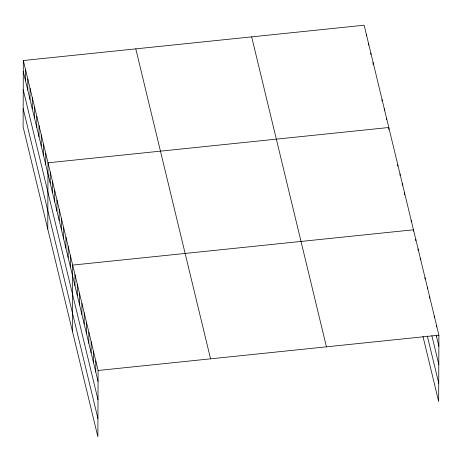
<?xml version="1.0" encoding="UTF-8"?>
<svg xmlns="http://www.w3.org/2000/svg" width="462" height="462" viewBox="0 0 462 462"><rect width="100%" height="100%" fill="white"/><g stroke="black" fill="none" stroke-linecap="round" stroke-linejoin="round"><path stroke-width="0.69" d="M23.331 60.516L23.1 126.819L97.869 436.786L98.1 370.478L23.331 60.516L364.131 25.214L438.9 335.181L438.669 401.484L422.984 336.475M25.537 80.856L25.572 69.814M27.778 90.154L27.818 79.112M30.024 99.451L30.059 88.409M32.265 108.749L32.305 97.707M34.506 118.047L34.546 107.011M36.752 127.35L36.793 116.309M38.993 136.648L39.033 125.606M41.239 145.946L41.274 134.904M43.48 155.244L43.52 144.208M45.726 164.541L45.761 153.505M47.777 229.112L48.008 162.803L388.802 127.5L388.796 129.574M50.208 183.143L50.248 172.101M52.454 192.44L52.489 181.399M54.695 201.738L54.735 190.702M56.941 211.042L56.976 200M59.182 220.339L59.223 209.298M61.423 229.637L61.463 218.595M63.669 238.935L63.704 227.893M65.91 248.233L65.951 237.197M68.157 257.536L68.191 246.494M70.397 266.834L70.438 255.792M72.447 331.398L72.678 265.09L413.478 229.793L413.473 231.173M74.954 285.712L74.988 274.671M77.264 295.293L77.298 284.251M79.574 304.874L79.614 293.832M81.884 314.455L81.924 303.413M84.194 324.035L84.234 312.993M86.51 333.616L86.544 322.574M88.82 343.197L88.854 332.155M91.13 352.777L91.17 341.736M93.44 362.358L93.48 351.316M95.75 371.939L95.79 360.897M366.372 35.892L366.372 34.511M368.612 45.189L368.618 43.815M370.853 54.493L370.859 53.113M373.094 64.478L373.105 62.41M382.068 100.987L382.074 99.607M384.315 110.285L384.32 108.905M386.555 119.583L386.561 118.203M397.77 166.077L397.776 164.697M400.017 175.375L400.023 173.995M402.258 185.366L402.263 183.298M404.498 194.664L404.504 192.596M411.232 221.87L411.238 220.495M415.783 240.754L415.788 239.374M418.098 250.335L418.098 248.954M420.408 259.915L420.414 258.535M425.028 279.077L425.034 277.697M427.338 288.658L427.344 287.277M429.648 298.238L429.654 296.858M434.274 317.4L434.28 316.02M436.55 336.636L436.555 335.262M436.584 326.981L436.59 325.6M98.1 370.478L438.9 335.181M436.22 335.268L438.86 346.223M431.866 335.718L438.796 364.46M427.344 336.03L438.733 383.246M251.669 36.862L326.438 346.829M135.793 48.868L210.562 358.83M23.291 71.552L98.06 381.52M23.227 89.79L97.996 399.757M23.164 108.582L97.932 418.549"/></g></svg>
